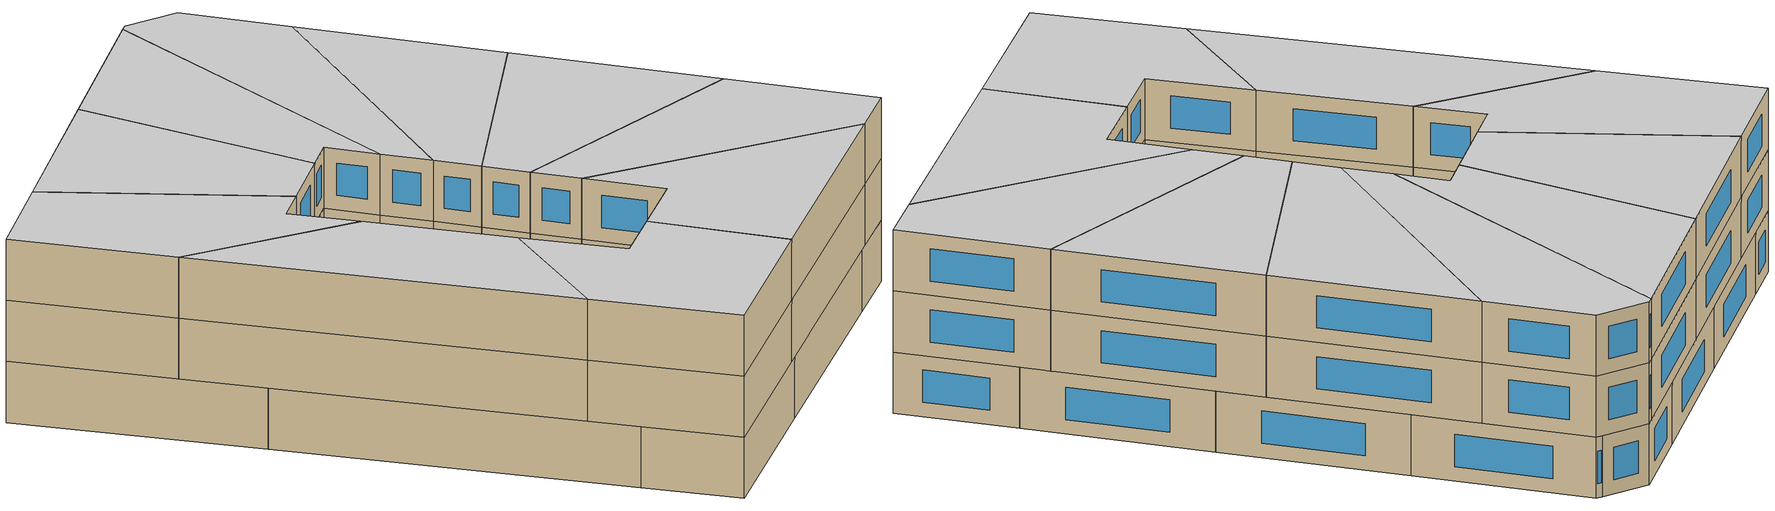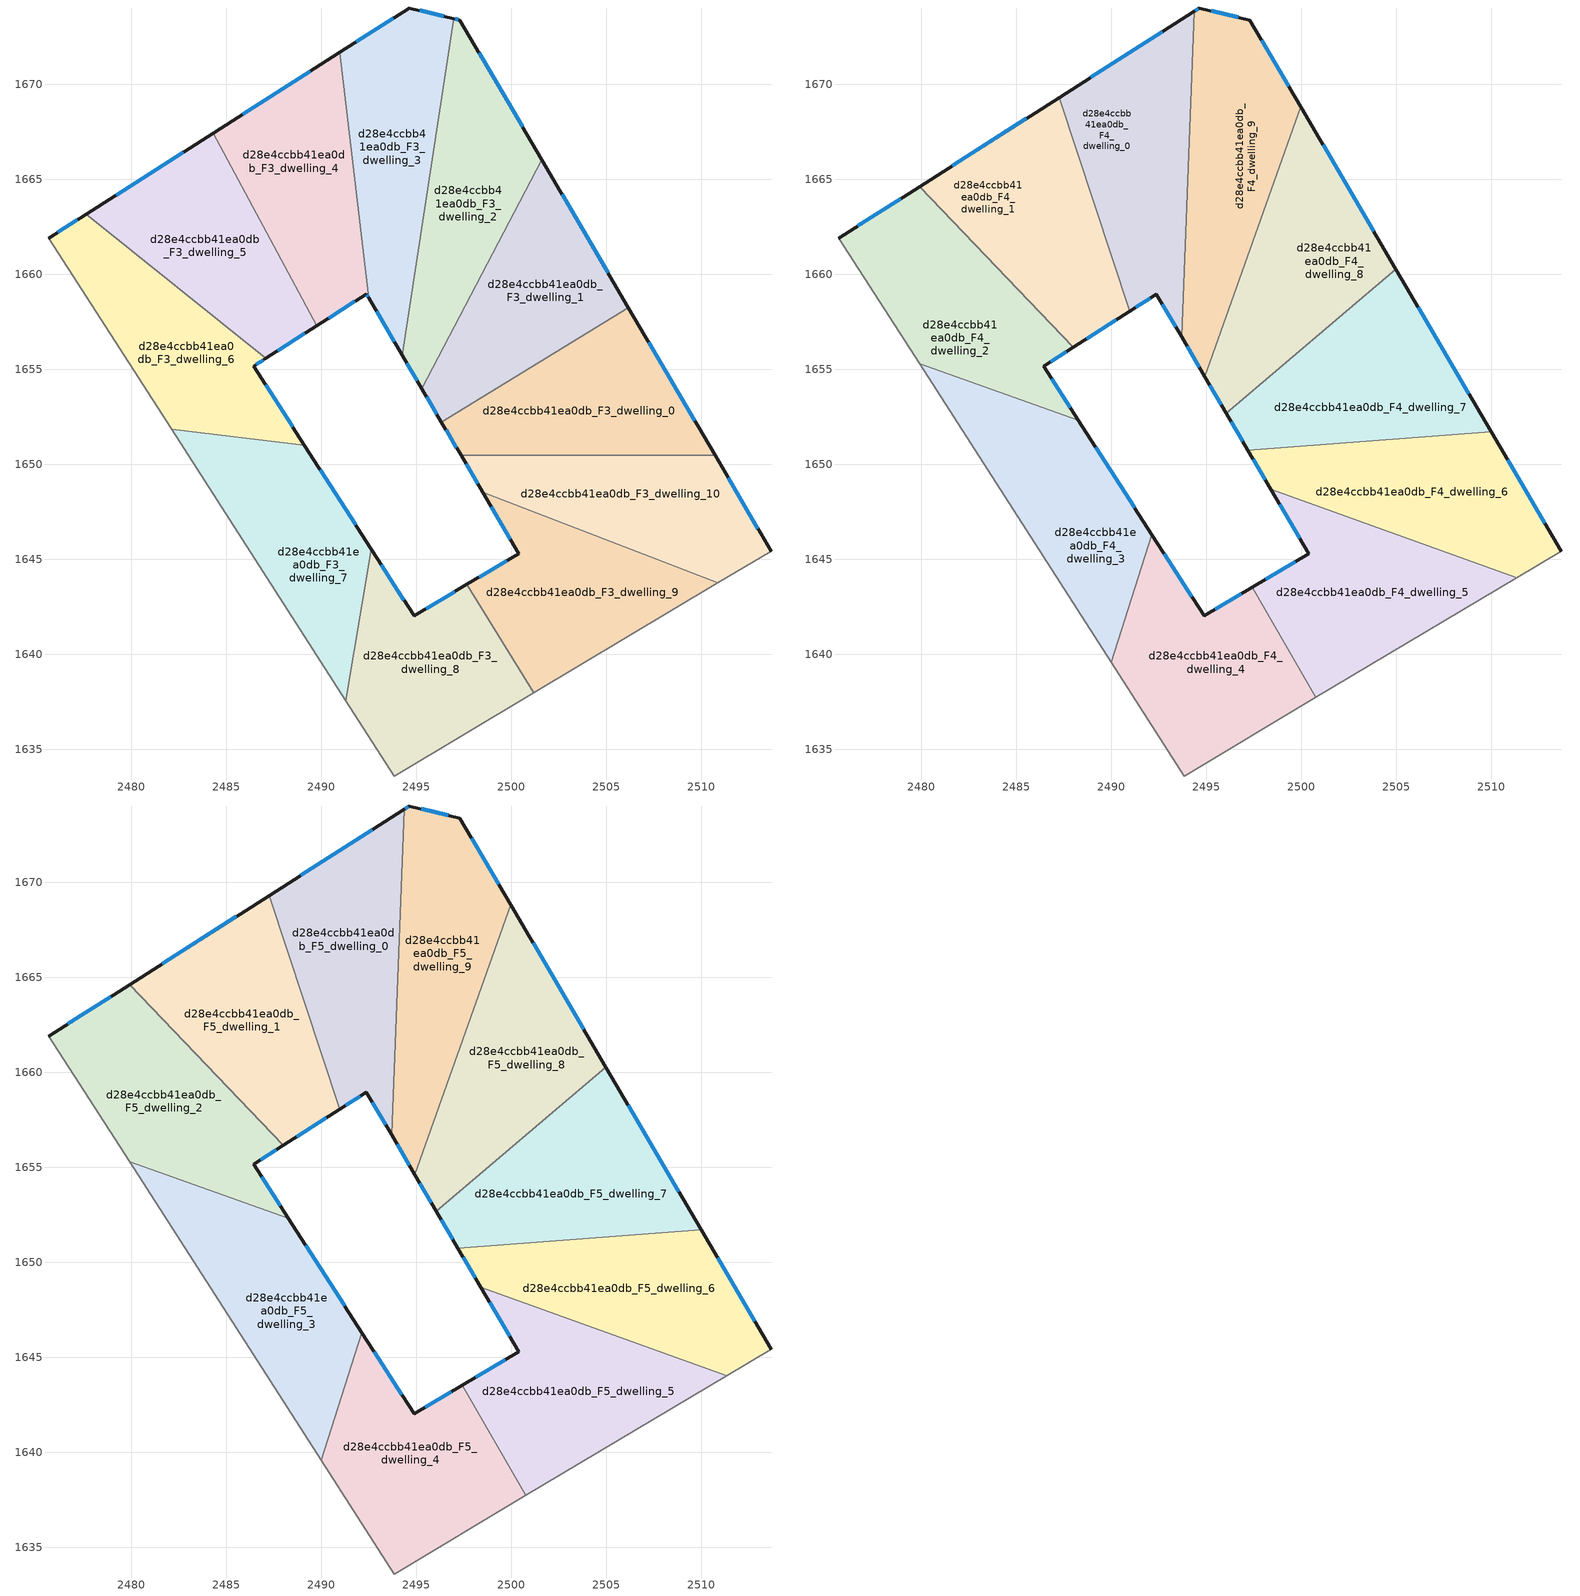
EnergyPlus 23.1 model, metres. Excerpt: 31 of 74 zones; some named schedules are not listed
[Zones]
d28e4ccbb41ea0db_F3_dwelling_0
 floor to d28e4ccbb41ea0db_F2_dwelling_0 (EU_floor_Construction): 2506.17,1658.26 2510.74,1650.48 2497.36,1650.48 2496.34,1652.23 z9
 wall outside (EU_wall_Construction): 2496.34,1652.23 2497.36,1650.48 / 2510.74,1650.48 2506.17,1658.26 z9:12
 wall to d28e4ccbb41ea0db_F3_dwelling_1 (EU_wall_Construction): 2506.17,1658.26 2496.34,1652.23 z9:12
 wall to d28e4ccbb41ea0db_F3_dwelling_10 (EU_wall_Construction): 2497.36,1650.48 2510.74,1650.48 z9:12
 window (EU_Window_Construction): 2496.58,1651.82 2497.12,1650.89 / 2509.66,1652.3 2507.25,1656.43 z9.7:11.3
d28e4ccbb41ea0db_F3_dwelling_1
 floor to d28e4ccbb41ea0db_F2_dwelling_1 (EU_floor_Construction): 2501.61,1666.04 2506.17,1658.26 2496.34,1652.23 2495.31,1653.98 z9
 wall outside (EU_wall_Construction): 2495.31,1653.98 2496.34,1652.23 / 2506.17,1658.26 2501.61,1666.04 z9:12
 wall to d28e4ccbb41ea0db_F3_dwelling_2 (EU_wall_Construction): 2501.61,1666.04 2495.31,1653.98 z9:12
 window (EU_Window_Construction): 2495.55,1653.57 2496.1,1652.64 / 2505.1,1660.08 2502.69,1664.21 z9.7:11.3
d28e4ccbb41ea0db_F3_dwelling_10
 floor to d28e4ccbb41ea0db_F2_dwelling_10 (EU_floor_Construction): 2510.74,1650.48 2513.69,1645.44 2510.88,1643.76 2498.5,1648.54 2497.36,1650.48 z9
 wall outside (EU_wall_Construction): 2497.36,1650.48 2498.5,1648.54 / 2513.69,1645.44 2510.74,1650.48 z9:12
 wall to d28e4ccbb41ea0db_F3_dwelling_9 (EU_wall_Construction): 2498.5,1648.54 2510.88,1643.76 z9:12
 wall adiabatic (EU_wall_Construction): 2510.88,1643.76 2513.69,1645.44 z9:12
 window (EU_Window_Construction): 2497.63,1650.02 2498.24,1648.99 / 2512.99,1646.62 2511.43,1649.29 z9.7:11.3
d28e4ccbb41ea0db_F3_dwelling_2
 floor to d28e4ccbb41ea0db_F2_dwelling_2 (EU_floor_Construction): 2497.3,1673.39 2501.61,1666.04 2495.31,1653.98 2494.28,1655.74 2496.99,1673.46 z9
 wall outside (EU_wall_Construction): 2494.28,1655.74 2495.31,1653.98 / 2501.61,1666.04 2497.3,1673.39 2496.99,1673.46 z9:12
 wall to d28e4ccbb41ea0db_F3_dwelling_3 (EU_wall_Construction): 2496.99,1673.46 2494.28,1655.74 z9:12
 window (EU_Window_Construction): 2494.52,1655.33 2495.07,1654.4 / 2497.23,1673.41 2497.07,1673.45 / 2500.6,1667.76 2498.32,1671.66 z9.7:11.3
d28e4ccbb41ea0db_F3_dwelling_3
 floor to d28e4ccbb41ea0db_F2_dwelling_3 (EU_floor_Construction): 2496.99,1673.46 2494.28,1655.74 2492.5,1658.77 2490.99,1671.69 2494.65,1674.02 z9
 wall outside (EU_wall_Construction): 2492.5,1658.77 2494.28,1655.74 / 2496.99,1673.46 2494.65,1674.02 2490.99,1671.69 z9:12
 wall to d28e4ccbb41ea0db_F3_dwelling_4 (EU_wall_Construction): 2490.99,1671.69 2492.5,1658.77 z9:12
 window (EU_Window_Construction): 2492.92,1658.06 2493.86,1656.45 / 2493.79,1673.47 2491.85,1672.23 / 2496.44,1673.59 2495.2,1673.89 z9.7:11.3
d28e4ccbb41ea0db_F3_dwelling_4
 floor to d28e4ccbb41ea0db_F2_dwelling_4 (EU_floor_Construction): 2490.99,1671.69 2492.5,1658.77 2492.39,1658.96 2489.78,1657.3 2484.32,1667.43 z9
 wall outside (EU_wall_Construction): 2489.78,1657.3 2492.39,1658.96 2492.5,1658.77 / 2490.99,1671.69 2484.32,1667.43 z9:12
 wall to d28e4ccbb41ea0db_F3_dwelling_5 (EU_wall_Construction): 2484.32,1667.43 2489.78,1657.3 z9:12
 window (EU_Window_Construction): 2492.41,1658.92 2492.48,1658.82 / 2490.4,1657.69 2491.78,1658.58 / 2489.42,1670.69 2485.88,1668.43 z9.7:11.3
d28e4ccbb41ea0db_F3_dwelling_5
 floor to d28e4ccbb41ea0db_F2_dwelling_5 (EU_floor_Construction): 2484.32,1667.43 2489.78,1657.3 2487.09,1655.59 2477.64,1663.17 z9
 wall outside (EU_wall_Construction): 2487.09,1655.59 2489.78,1657.3 / 2484.32,1667.43 2477.64,1663.17 z9:12
 wall to d28e4ccbb41ea0db_F3_dwelling_6 (EU_wall_Construction): 2477.64,1663.17 2487.09,1655.59 z9:12
 window (EU_Window_Construction): 2487.73,1655.99 2489.15,1656.9 / 2482.75,1666.43 2479.21,1664.17 z9.7:11.3
 ceiling adiabatic (EU_roof_Construction): 2489.78,1657.3 2484.32,1667.43 2477.64,1663.17 2479.92,1664.62 2488.01,1656.17 2487.09,1655.59 z12
d28e4ccbb41ea0db_F3_dwelling_6
 floor to d28e4ccbb41ea0db_F2_dwelling_6 (EU_floor_Construction): 2487.09,1655.59 2486.45,1655.18 2489.13,1651 2482.13,1651.85 2475.67,1661.91 2477.64,1663.17 z9
 wall outside (EU_wall_Construction): 2489.13,1651 2486.45,1655.18 2487.09,1655.59 / 2477.64,1663.17 2475.67,1661.91 z9:12
 wall to d28e4ccbb41ea0db_F3_dwelling_7 (EU_wall_Construction): 2482.13,1651.85 2489.13,1651 z9:12
 wall adiabatic (EU_wall_Construction): 2475.67,1661.91 2482.13,1651.85 z9:12
 window (EU_Window_Construction): 2486.6,1655.27 2486.94,1655.49 / 2488.5,1651.98 2487.08,1654.2 / 2477.18,1662.87 2476.13,1662.21 z9.7:11.3
d28e4ccbb41ea0db_F3_dwelling_7
 floor to d28e4ccbb41ea0db_F2_dwelling_7 (EU_floor_Construction): 2489.13,1651 2492.64,1645.53 2491.29,1637.57 2482.13,1651.85 z9
 wall outside (EU_wall_Construction): 2492.64,1645.53 2489.13,1651 z9:12
 wall to d28e4ccbb41ea0db_F3_dwelling_8 (EU_wall_Construction): 2491.29,1637.57 2492.64,1645.53 z9:12
 wall adiabatic (EU_wall_Construction): 2482.13,1651.85 2491.29,1637.57 z9:12
 window (EU_Window_Construction): 2491.81,1646.82 2489.95,1649.72 z9.7:11.3
d28e4ccbb41ea0db_F3_dwelling_8
 floor to d28e4ccbb41ea0db_F2_dwelling_8 (EU_floor_Construction): 2497.68,1643.68 2501.21,1637.99 2493.84,1633.6 2491.29,1637.57 2492.64,1645.53 2494.89,1642.02 z9
 wall outside (EU_wall_Construction): 2497.68,1643.68 2494.89,1642.02 2492.64,1645.53 z9:12
 wall to d28e4ccbb41ea0db_F3_dwelling_9 (EU_wall_Construction): 2501.21,1637.99 2497.68,1643.68 z9:12
 wall adiabatic (EU_wall_Construction): 2491.29,1637.57 2493.84,1633.6 2501.21,1637.99 z9:12
 window (EU_Window_Construction): 2494.36,1642.85 2493.17,1644.71 / 2497.03,1643.29 2495.55,1642.41 z9.7:11.3
d28e4ccbb41ea0db_F3_dwelling_9
 floor to d28e4ccbb41ea0db_F2_dwelling_9 (EU_floor_Construction): 2510.88,1643.76 2501.21,1637.99 2497.68,1643.68 2500.4,1645.3 2498.5,1648.54 z9
 wall outside (EU_wall_Construction): 2498.5,1648.54 2500.4,1645.3 2497.68,1643.68 z9:12
 wall adiabatic (EU_wall_Construction): 2501.21,1637.99 2510.88,1643.76 z9:12
 window (EU_Window_Construction): 2499.76,1644.92 2498.32,1644.06 / 2498.95,1647.78 2499.95,1646.06 z9.7:11.3
d28e4ccbb41ea0db_F4_dwelling_0
 floor to d28e4ccbb41ea0db_F3_dwelling_4 (EU_floor_Construction): 2490.99,1671.68 2492.5,1658.77 2492.39,1658.96 2490.97,1658.06 2487.26,1669.31 z12
 floor to d28e4ccbb41ea0db_F3_dwelling_3 (EU_floor_Construction): 2494.37,1673.84 2493.71,1656.71 2492.5,1658.77 2490.99,1671.68 z12
 wall outside (EU_wall_Construction): 2490.97,1658.06 2492.39,1658.96 2493.71,1656.71 / 2494.37,1673.84 2487.26,1669.31 z12:15
 wall to d28e4ccbb41ea0db_F4_dwelling_1 (EU_wall_Construction): 2487.26,1669.31 2490.97,1658.06 z12:15
 wall to d28e4ccbb41ea0db_F4_dwelling_9 (EU_wall_Construction): 2493.71,1656.71 2494.37,1673.84 z12:15
 window (EU_Window_Construction): 2492.7,1658.43 2493.4,1657.24 / 2491.3,1658.27 2492.06,1658.75 / 2492.7,1672.78 2488.93,1670.37 z12.7:14.3
d28e4ccbb41ea0db_F4_dwelling_1
 floor adiabatic (EU_floor_Construction): 2484.32,1667.43 2489.78,1657.3 2488.01,1656.17 2479.92,1664.62 z12
 floor to d28e4ccbb41ea0db_F3_dwelling_4 (EU_floor_Construction): 2487.26,1669.31 2490.97,1658.06 2489.78,1657.3 2484.32,1667.43 z12
 wall outside (EU_wall_Construction): 2488.01,1656.17 2490.97,1658.06 / 2487.26,1669.31 2479.92,1664.62 z12:15
 wall to d28e4ccbb41ea0db_F4_dwelling_2 (EU_wall_Construction): 2479.92,1664.62 2488.01,1656.17 z12:15
 window (EU_Window_Construction): 2488.71,1656.62 2490.28,1657.62 / 2485.54,1668.21 2481.64,1665.72 z12.7:14.3
d28e4ccbb41ea0db_F4_dwelling_2
 floor to d28e4ccbb41ea0db_F3_dwelling_6 (EU_floor_Construction): 2487.09,1655.59 2486.45,1655.18 2488.28,1652.32 2479.92,1655.3 2475.67,1661.91 2477.64,1663.17 z12
 floor to d28e4ccbb41ea0db_F3_dwelling_5 (EU_floor_Construction): 2479.92,1664.62 2488.01,1656.17 2487.09,1655.59 2477.64,1663.17 z12
 wall outside (EU_wall_Construction): 2488.28,1652.32 2486.45,1655.18 2488.01,1656.17 / 2479.92,1664.62 2475.67,1661.91 z12:15
 wall to d28e4ccbb41ea0db_F4_dwelling_3 (EU_wall_Construction): 2479.92,1655.3 2488.28,1652.32 z12:15
 wall adiabatic (EU_wall_Construction): 2475.67,1661.91 2479.92,1655.3 z12:15
 window (EU_Window_Construction): 2486.81,1655.41 2487.65,1655.94 / 2487.85,1652.99 2486.88,1654.51 / 2478.92,1663.99 2476.67,1662.55 z12.7:14.3
d28e4ccbb41ea0db_F4_dwelling_3
 floor to d28e4ccbb41ea0db_F3_dwelling_7 (EU_floor_Construction): 2489.13,1651 2492.14,1646.31 2490,1639.59 2482.13,1651.85 z12
 floor to d28e4ccbb41ea0db_F3_dwelling_6 (EU_floor_Construction): 2488.28,1652.32 2489.13,1651 2482.13,1651.85 2479.92,1655.3 z12
 wall outside (EU_wall_Construction): 2492.14,1646.31 2488.28,1652.32 z12:15
 wall to d28e4ccbb41ea0db_F4_dwelling_4 (EU_wall_Construction): 2490,1639.59 2492.14,1646.31 z12:15
 wall adiabatic (EU_wall_Construction): 2479.92,1655.3 2490,1639.59 z12:15
 window (EU_Window_Construction): 2491.23,1647.72 2489.19,1650.91 z12.7:14.3
d28e4ccbb41ea0db_F4_dwelling_4
 floor to d28e4ccbb41ea0db_F3_dwelling_8 (EU_floor_Construction): 2497.44,1643.54 2500.77,1637.73 2493.84,1633.6 2491.29,1637.57 2492.64,1645.53 2494.89,1642.02 z12
 floor to d28e4ccbb41ea0db_F3_dwelling_7 (EU_floor_Construction): 2492.14,1646.31 2492.64,1645.53 2491.29,1637.57 2490,1639.59 z12
 wall outside (EU_wall_Construction): 2497.44,1643.54 2494.89,1642.02 2492.14,1646.31 z12:15
 wall to d28e4ccbb41ea0db_F4_dwelling_5 (EU_wall_Construction): 2500.77,1637.73 2497.44,1643.54 z12:15
 wall adiabatic (EU_wall_Construction): 2490,1639.59 2493.84,1633.6 2500.77,1637.73 z12:15
 window (EU_Window_Construction): 2494.25,1643.03 2492.79,1645.3 / 2496.84,1643.18 2495.49,1642.38 z12.7:14.3
d28e4ccbb41ea0db_F4_dwelling_5
 floor to d28e4ccbb41ea0db_F3_dwelling_9 (EU_floor_Construction): 2510.87,1643.76 2501.21,1637.99 2497.68,1643.68 2500.4,1645.3 2498.5,1648.54 z12
 floor to d28e4ccbb41ea0db_F3_dwelling_10 (EU_floor_Construction): 2511.35,1644.04 2510.87,1643.76 2498.5,1648.54 2498.41,1648.7 z12
 floor to d28e4ccbb41ea0db_F3_dwelling_8 (EU_floor_Construction): 2497.68,1643.68 2501.21,1637.99 2500.77,1637.73 2497.44,1643.54 z12
 wall outside (EU_wall_Construction): 2498.41,1648.7 2500.4,1645.3 2497.44,1643.54 z12:15
 wall to d28e4ccbb41ea0db_F4_dwelling_6 (EU_wall_Construction): 2511.35,1644.04 2498.41,1648.7 z12:15
 wall adiabatic (EU_wall_Construction): 2500.77,1637.73 2511.35,1644.04 z12:15
 window (EU_Window_Construction): 2499.7,1644.89 2498.14,1643.95 / 2498.87,1647.9 2499.93,1646.1 z12.7:14.3
d28e4ccbb41ea0db_F4_dwelling_6
 floor to d28e4ccbb41ea0db_F3_dwelling_10 (EU_floor_Construction): 2510.74,1650.48 2513.69,1645.44 2511.35,1644.04 2498.41,1648.7 2497.36,1650.48 z12
 floor to d28e4ccbb41ea0db_F3_dwelling_0 (EU_floor_Construction): 2510.01,1651.71 2510.74,1650.48 2497.37,1650.48 2497.2,1650.75 z12
 wall outside (EU_wall_Construction): 2497.2,1650.75 2498.41,1648.7 / 2513.69,1645.44 2510.01,1651.71 z12:15
 wall to d28e4ccbb41ea0db_F4_dwelling_7 (EU_wall_Construction): 2510.01,1651.71 2497.2,1650.75 z12:15
 wall adiabatic (EU_wall_Construction): 2511.35,1644.04 2513.69,1645.44 z12:15
 window (EU_Window_Construction): 2497.48,1650.27 2498.12,1649.18 / 2512.82,1646.91 2510.88,1650.24 z12.7:14.3
d28e4ccbb41ea0db_F4_dwelling_7
 floor to d28e4ccbb41ea0db_F3_dwelling_0 (EU_floor_Construction): 2506.17,1658.26 2510.01,1651.71 2497.2,1650.75 2496.34,1652.23 z12
 floor to d28e4ccbb41ea0db_F3_dwelling_1 (EU_floor_Construction): 2504.99,1660.27 2506.17,1658.26 2496.34,1652.23 2496.07,1652.68 z12
 wall outside (EU_wall_Construction): 2496.07,1652.68 2497.2,1650.75 / 2510.01,1651.71 2504.99,1660.27 z12:15
 wall to d28e4ccbb41ea0db_F4_dwelling_8 (EU_wall_Construction): 2504.99,1660.27 2496.07,1652.68 z12:15
 window (EU_Window_Construction): 2496.34,1652.23 2496.94,1651.21 / 2508.83,1653.72 2506.17,1658.26 z12.7:14.3
d28e4ccbb41ea0db_F4_dwelling_8
 floor to d28e4ccbb41ea0db_F3_dwelling_1 (EU_floor_Construction): 2501.61,1666.03 2504.99,1660.27 2496.07,1652.68 2495.31,1653.98 z12
 floor to d28e4ccbb41ea0db_F3_dwelling_2 (EU_floor_Construction): 2499.98,1668.83 2501.61,1666.03 2495.31,1653.98 2494.94,1654.61 z12
 wall outside (EU_wall_Construction): 2494.94,1654.61 2496.07,1652.68 / 2504.99,1660.27 2499.98,1668.83 z12:15
 wall to d28e4ccbb41ea0db_F4_dwelling_9 (EU_wall_Construction): 2499.98,1668.83 2494.94,1654.61 z12:15
 window (EU_Window_Construction): 2495.21,1654.16 2495.81,1653.14 / 2503.82,1662.28 2501.16,1666.82 z12.7:14.3
d28e4ccbb41ea0db_F4_dwelling_9
 floor to d28e4ccbb41ea0db_F3_dwelling_2 (EU_floor_Construction): 2497.3,1673.39 2499.98,1668.83 2494.94,1654.61 2494.28,1655.74 2496.99,1673.46 z12
 floor to d28e4ccbb41ea0db_F3_dwelling_3 (EU_floor_Construction): 2496.99,1673.46 2494.28,1655.74 2493.71,1656.71 2494.37,1673.84 2494.65,1674.02 z12
 wall outside (EU_wall_Construction): 2493.71,1656.71 2494.94,1654.61 / 2499.98,1668.83 2497.3,1673.39 2494.65,1674.02 2494.37,1673.84 z12:15
 window (EU_Window_Construction): 2494,1656.21 2494.65,1655.1 / 2494.59,1673.98 2494.44,1673.88 / 2496.68,1673.54 2495.27,1673.87 / 2499.35,1669.9 2497.93,1672.32 z12.7:14.3
d28e4ccbb41ea0db_F5_dwelling_0
 floor to d28e4ccbb41ea0db_F4_dwelling_0 (EU_floor_Construction): 2494.37,1673.84 2493.71,1656.71 2492.39,1658.96 2490.97,1658.06 2487.26,1669.31 z15
 wall outside (EU_wall_Construction): 2490.97,1658.06 2492.39,1658.96 2493.71,1656.71 / 2494.37,1673.84 2487.26,1669.31 z15:18
 wall to d28e4ccbb41ea0db_F5_dwelling_1 (EU_wall_Construction): 2487.26,1669.31 2490.97,1658.06 z15:18
 wall to d28e4ccbb41ea0db_F5_dwelling_9 (EU_wall_Construction): 2493.71,1656.71 2494.37,1673.84 z15:18
 window (EU_Window_Construction): 2492.7,1658.43 2493.4,1657.24 / 2491.3,1658.27 2492.06,1658.75 / 2492.7,1672.78 2488.93,1670.37 z15.7:17.3
 ceiling to d28e4ccbb41ea0db_F6_dwelling_0 (EU_floor_Construction): 2493.71,1656.71 2494.37,1673.84 2487.26,1669.31 2490.97,1658.06 2492.39,1658.96 z18
d28e4ccbb41ea0db_F5_dwelling_1
 floor to d28e4ccbb41ea0db_F4_dwelling_1 (EU_floor_Construction): 2487.26,1669.31 2490.97,1658.06 2488.01,1656.17 2479.92,1664.62 z15
 wall outside (EU_wall_Construction): 2488.01,1656.17 2490.97,1658.06 / 2487.26,1669.31 2479.92,1664.62 z15:18
 wall to d28e4ccbb41ea0db_F5_dwelling_2 (EU_wall_Construction): 2479.92,1664.62 2488.01,1656.17 z15:18
 window (EU_Window_Construction): 2488.71,1656.62 2490.28,1657.62 / 2485.54,1668.21 2481.64,1665.72 z15.7:17.3
 ceiling to d28e4ccbb41ea0db_F6_dwelling_1 (EU_floor_Construction): 2490.97,1658.06 2487.26,1669.31 2479.92,1664.62 2488.01,1656.17 z18
d28e4ccbb41ea0db_F5_dwelling_2
 floor to d28e4ccbb41ea0db_F4_dwelling_2 (EU_floor_Construction): 2479.92,1664.62 2488.01,1656.17 2486.45,1655.18 2488.28,1652.32 2479.92,1655.3 2475.67,1661.91 z15
 wall outside (EU_wall_Construction): 2488.28,1652.32 2486.45,1655.18 2488.01,1656.17 / 2479.92,1664.62 2475.67,1661.91 z15:18
 wall to d28e4ccbb41ea0db_F5_dwelling_3 (EU_wall_Construction): 2479.92,1655.3 2488.28,1652.32 z15:18
 wall adiabatic (EU_wall_Construction): 2475.67,1661.91 2479.92,1655.3 z15:18
 window (EU_Window_Construction): 2486.81,1655.41 2487.65,1655.94 / 2487.85,1652.99 2486.88,1654.51 / 2478.92,1663.99 2476.67,1662.55 z15.7:17.3
 ceiling to d28e4ccbb41ea0db_F6_dwelling_2 (EU_floor_Construction): 2488.28,1652.32 2486.45,1655.18 2488.01,1656.17 2479.92,1664.62 2475.67,1661.91 2479.92,1655.3 z18
d28e4ccbb41ea0db_F5_dwelling_3
 floor to d28e4ccbb41ea0db_F4_dwelling_3 (EU_floor_Construction): 2488.28,1652.32 2492.14,1646.31 2490,1639.59 2479.92,1655.3 z15
 wall outside (EU_wall_Construction): 2492.14,1646.31 2488.28,1652.32 z15:18
 wall to d28e4ccbb41ea0db_F5_dwelling_4 (EU_wall_Construction): 2490,1639.59 2492.14,1646.31 z15:18
 wall adiabatic (EU_wall_Construction): 2479.92,1655.3 2490,1639.59 z15:18
 window (EU_Window_Construction): 2491.23,1647.72 2489.19,1650.91 z15.7:17.3
 ceiling to d28e4ccbb41ea0db_F6_dwelling_3 (EU_floor_Construction): 2490,1639.59 2492.14,1646.31 2488.28,1652.32 2479.92,1655.3 z18
d28e4ccbb41ea0db_F5_dwelling_4
 floor to d28e4ccbb41ea0db_F4_dwelling_4 (EU_floor_Construction): 2497.44,1643.54 2500.77,1637.73 2493.84,1633.6 2490,1639.59 2492.14,1646.31 2494.89,1642.02 z15
 wall outside (EU_wall_Construction): 2497.44,1643.54 2494.89,1642.02 2492.14,1646.31 z15:18
 wall to d28e4ccbb41ea0db_F5_dwelling_5 (EU_wall_Construction): 2500.77,1637.73 2497.44,1643.54 z15:18
 wall adiabatic (EU_wall_Construction): 2490,1639.59 2493.84,1633.6 2500.77,1637.73 z15:18
 window (EU_Window_Construction): 2494.25,1643.03 2492.79,1645.3 / 2496.84,1643.18 2495.49,1642.38 z15.7:17.3
 ceiling to d28e4ccbb41ea0db_F6_dwelling_4 (EU_floor_Construction): 2500.77,1637.73 2497.44,1643.54 2494.89,1642.02 2492.14,1646.31 2490,1639.59 2493.84,1633.6 z18
d28e4ccbb41ea0db_F5_dwelling_5
 floor to d28e4ccbb41ea0db_F4_dwelling_5 (EU_floor_Construction): 2511.35,1644.04 2500.77,1637.73 2497.44,1643.54 2500.4,1645.3 2498.41,1648.7 z15
 wall outside (EU_wall_Construction): 2498.41,1648.7 2500.4,1645.3 2497.44,1643.54 z15:18
 wall to d28e4ccbb41ea0db_F5_dwelling_6 (EU_wall_Construction): 2511.35,1644.04 2498.41,1648.7 z15:18
 wall adiabatic (EU_wall_Construction): 2500.77,1637.73 2511.35,1644.04 z15:18
 window (EU_Window_Construction): 2499.7,1644.89 2498.14,1643.95 / 2498.87,1647.9 2499.93,1646.1 z15.7:17.3
 ceiling to d28e4ccbb41ea0db_F6_dwelling_5 (EU_floor_Construction): 2511.35,1644.04 2498.41,1648.7 2500.4,1645.3 2497.44,1643.54 2500.77,1637.73 z18
d28e4ccbb41ea0db_F5_dwelling_6
 floor to d28e4ccbb41ea0db_F4_dwelling_6 (EU_floor_Construction): 2510.01,1651.71 2513.69,1645.44 2511.35,1644.04 2498.41,1648.7 2497.2,1650.75 z15
 wall outside (EU_wall_Construction): 2497.2,1650.75 2498.41,1648.7 / 2513.69,1645.44 2510.01,1651.71 z15:18
 wall to d28e4ccbb41ea0db_F5_dwelling_7 (EU_wall_Construction): 2510.01,1651.71 2497.2,1650.75 z15:18
 wall adiabatic (EU_wall_Construction): 2511.35,1644.04 2513.69,1645.44 z15:18
 window (EU_Window_Construction): 2497.48,1650.27 2498.12,1649.18 / 2512.82,1646.91 2510.88,1650.24 z15.7:17.3
 ceiling to d28e4ccbb41ea0db_F6_dwelling_6 (EU_floor_Construction): 2513.69,1645.44 2510.01,1651.71 2497.2,1650.75 2498.41,1648.7 2511.35,1644.04 z18
d28e4ccbb41ea0db_F5_dwelling_7
 floor to d28e4ccbb41ea0db_F4_dwelling_7 (EU_floor_Construction): 2504.99,1660.27 2510.01,1651.71 2497.2,1650.75 2496.07,1652.68 z15
 wall outside (EU_wall_Construction): 2496.07,1652.68 2497.2,1650.75 / 2510.01,1651.71 2504.99,1660.27 z15:18
 wall to d28e4ccbb41ea0db_F5_dwelling_8 (EU_wall_Construction): 2504.99,1660.27 2496.07,1652.68 z15:18
 window (EU_Window_Construction): 2496.34,1652.23 2496.94,1651.21 / 2508.83,1653.72 2506.17,1658.26 z15.7:17.3
 ceiling to d28e4ccbb41ea0db_F6_dwelling_7 (EU_floor_Construction): 2510.01,1651.71 2504.99,1660.27 2496.07,1652.68 2497.2,1650.75 z18
d28e4ccbb41ea0db_F5_dwelling_8
 floor to d28e4ccbb41ea0db_F4_dwelling_8 (EU_floor_Construction): 2499.98,1668.83 2504.99,1660.27 2496.07,1652.68 2494.94,1654.61 z15
 wall outside (EU_wall_Construction): 2494.94,1654.61 2496.07,1652.68 / 2504.99,1660.27 2499.98,1668.83 z15:18
 wall to d28e4ccbb41ea0db_F5_dwelling_9 (EU_wall_Construction): 2499.98,1668.83 2494.94,1654.61 z15:18
 window (EU_Window_Construction): 2495.21,1654.16 2495.81,1653.14 / 2503.82,1662.28 2501.16,1666.82 z15.7:17.3
 ceiling to d28e4ccbb41ea0db_F6_dwelling_8 (EU_floor_Construction): 2504.99,1660.27 2499.98,1668.83 2494.94,1654.61 2496.07,1652.68 z18
d28e4ccbb41ea0db_F5_dwelling_9
 floor to d28e4ccbb41ea0db_F4_dwelling_9 (EU_floor_Construction): 2497.3,1673.39 2499.98,1668.83 2494.94,1654.61 2493.71,1656.71 2494.37,1673.84 2494.65,1674.02 z15
 wall outside (EU_wall_Construction): 2493.71,1656.71 2494.94,1654.61 / 2499.98,1668.83 2497.3,1673.39 2494.65,1674.02 2494.37,1673.84 z15:18
 window (EU_Window_Construction): 2494,1656.21 2494.65,1655.1 / 2494.59,1673.98 2494.44,1673.88 / 2496.68,1673.54 2495.27,1673.87 / 2499.35,1669.9 2497.93,1672.32 z15.7:17.3
 ceiling to d28e4ccbb41ea0db_F6_dwelling_9 (EU_floor_Construction): 2494.94,1654.61 2499.98,1668.83 2497.3,1673.39 2494.65,1674.02 2494.37,1673.84 2493.71,1656.71 z18
[Building]
EU S2 Campaign: North Axis=0; Terrain=City; Solar Distribution=FullExterior
[Site:Location]
Budapest.Ferenc.Liszt.Intl.AP: Latitude=47.437; Longitude=19.256; Time Zone=1; Elevation=185
[SizingPeriod:WeatherFileDays]
AnnualSizingPeriod: Begin Month=1; Begin Day of Month=1; End Month=12; End Day of Month=31; Day of Week for Start Day=Monday; Use Weather File Daylight Saving Period=No; Use Weather File Rain and Snow Indicators=No
[MATERIAL]
EU_InternalMass_Material: Roughness=MediumRough; Thickness=0.1; Conductivity=1; Density=1800; Specific Heat=900; Thermal Absorptance=0.9; Solar Absorptance=0.7; Visible Absorptance=0.7
[MATERIAL:NOMASS] Roughness=MediumRough; Thermal Absorptance=0.9; Solar Absorptance=0.7; Visible Absorptance=0.7
Name | Thermal Resistance
EU_wall_NoMass | 0.832559
EU_roof_NoMass | 1.39638
EU_floor_NoMass | 0.872794
[WINDOWMATERIAL:SIMPLEGLAZINGSYSTEM]
EU_Window_SimpleGlazing: UFactor=2.79869; Solar Heat Gain Coefficient=0.75; Visible Transmittance=0.75
[CONSTRUCTION]
EU_wall_Construction: EU_wall_NoMass
EU_roof_Construction: EU_roof_NoMass
EU_floor_Construction: EU_floor_NoMass
EU_Window_Construction: EU_Window_SimpleGlazing
EU_InternalMass_Construction: EU_InternalMass_Material
[ZONE] Type=1; Multiplier=1; Ceiling Height=autocalculate; Floor Area=autocalculate; Part of Total Floor Area=Yes
Name | Volume
d28e4ccbb41ea0db_F3_dwelling_0 | 191.215
d28e4ccbb41ea0db_F4_dwelling_0; d28e4ccbb41ea0db_F5_dwelling_0 | 210.326
d28e4ccbb41ea0db_F3_dwelling_1 | 191.207
d28e4ccbb41ea0db_F4_dwelling_1; d28e4ccbb41ea0db_F5_dwelling_1 | 210.3
d28e4ccbb41ea0db_F3_dwelling_10 | 191.193
d28e4ccbb41ea0db_F3_dwelling_2 | 191.238
d28e4ccbb41ea0db_F4_dwelling_2; d28e4ccbb41ea0db_F5_dwelling_2 | 210.35
d28e4ccbb41ea0db_F3_dwelling_3 | 191.209
d28e4ccbb41ea0db_F4_dwelling_3; d28e4ccbb41ea0db_F5_dwelling_3 | 210.324
d28e4ccbb41ea0db_F3_dwelling_4 | 191.201
d28e4ccbb41ea0db_F4_dwelling_4; d28e4ccbb41ea0db_F5_dwelling_4 | 210.335
d28e4ccbb41ea0db_F3_dwelling_5 | 191.216
d28e4ccbb41ea0db_F4_dwelling_5; d28e4ccbb41ea0db_F5_dwelling_5 | 210.318
d28e4ccbb41ea0db_F3_dwelling_6 | 191.21
d28e4ccbb41ea0db_F4_dwelling_6; d28e4ccbb41ea0db_F5_dwelling_6 | 210.353
d28e4ccbb41ea0db_F3_dwelling_7 | 191.231
d28e4ccbb41ea0db_F4_dwelling_7; d28e4ccbb41ea0db_F5_dwelling_7 | 210.305
d28e4ccbb41ea0db_F3_dwelling_8 | 191.18
d28e4ccbb41ea0db_F4_dwelling_8; d28e4ccbb41ea0db_F5_dwelling_8 | 210.312
d28e4ccbb41ea0db_F3_dwelling_9 | 191.218
d28e4ccbb41ea0db_F4_dwelling_9; d28e4ccbb41ea0db_F5_dwelling_9 | 210.309
[INTERNALMASS] Construction=EU_InternalMass_Construction
Name | Zone or ZoneList | Surface Area
d28e4ccbb41ea0db_F3_dwelling_0_EU_InternalMass | d28e4ccbb41ea0db_F3_dwelling_0 | 63.7385
d28e4ccbb41ea0db_F3_dwelling_1_EU_InternalMass | d28e4ccbb41ea0db_F3_dwelling_1 | 63.7357
d28e4ccbb41ea0db_F3_dwelling_2_EU_InternalMass | d28e4ccbb41ea0db_F3_dwelling_2 | 63.7461
d28e4ccbb41ea0db_F3_dwelling_3_EU_InternalMass | d28e4ccbb41ea0db_F3_dwelling_3 | 63.7365
d28e4ccbb41ea0db_F3_dwelling_4_EU_InternalMass | d28e4ccbb41ea0db_F3_dwelling_4 | 63.7337
d28e4ccbb41ea0db_F3_dwelling_5_EU_InternalMass | d28e4ccbb41ea0db_F3_dwelling_5 | 63.7384
d28e4ccbb41ea0db_F3_dwelling_6_EU_InternalMass | d28e4ccbb41ea0db_F3_dwelling_6 | 63.7368
d28e4ccbb41ea0db_F3_dwelling_7_EU_InternalMass | d28e4ccbb41ea0db_F3_dwelling_7 | 63.7435
d28e4ccbb41ea0db_F3_dwelling_8_EU_InternalMass | d28e4ccbb41ea0db_F3_dwelling_8 | 63.7265
d28e4ccbb41ea0db_F3_dwelling_9_EU_InternalMass | d28e4ccbb41ea0db_F3_dwelling_9 | 63.7393
d28e4ccbb41ea0db_F3_dwelling_10_EU_InternalMass | d28e4ccbb41ea0db_F3_dwelling_10 | 63.7307
d28e4ccbb41ea0db_F4_dwelling_0_EU_InternalMass | d28e4ccbb41ea0db_F4_dwelling_0 | 70.1086
d28e4ccbb41ea0db_F4_dwelling_1_EU_InternalMass | d28e4ccbb41ea0db_F4_dwelling_1 | 70.1001
d28e4ccbb41ea0db_F4_dwelling_2_EU_InternalMass | d28e4ccbb41ea0db_F4_dwelling_2 | 70.1169
d28e4ccbb41ea0db_F4_dwelling_3_EU_InternalMass | d28e4ccbb41ea0db_F4_dwelling_3 | 70.1079
d28e4ccbb41ea0db_F4_dwelling_4_EU_InternalMass | d28e4ccbb41ea0db_F4_dwelling_4 | 70.1115
d28e4ccbb41ea0db_F4_dwelling_5_EU_InternalMass | d28e4ccbb41ea0db_F4_dwelling_5 | 70.1059
d28e4ccbb41ea0db_F4_dwelling_6_EU_InternalMass | d28e4ccbb41ea0db_F4_dwelling_6 | 70.1178
d28e4ccbb41ea0db_F4_dwelling_7_EU_InternalMass | d28e4ccbb41ea0db_F4_dwelling_7 | 70.1017
d28e4ccbb41ea0db_F4_dwelling_8_EU_InternalMass | d28e4ccbb41ea0db_F4_dwelling_8 | 70.1038
d28e4ccbb41ea0db_F4_dwelling_9_EU_InternalMass | d28e4ccbb41ea0db_F4_dwelling_9 | 70.1031
d28e4ccbb41ea0db_F5_dwelling_0_EU_InternalMass | d28e4ccbb41ea0db_F5_dwelling_0 | 70.1086
d28e4ccbb41ea0db_F5_dwelling_1_EU_InternalMass | d28e4ccbb41ea0db_F5_dwelling_1 | 70.1001
d28e4ccbb41ea0db_F5_dwelling_2_EU_InternalMass | d28e4ccbb41ea0db_F5_dwelling_2 | 70.1169
d28e4ccbb41ea0db_F5_dwelling_3_EU_InternalMass | d28e4ccbb41ea0db_F5_dwelling_3 | 70.1079
d28e4ccbb41ea0db_F5_dwelling_4_EU_InternalMass | d28e4ccbb41ea0db_F5_dwelling_4 | 70.1115
d28e4ccbb41ea0db_F5_dwelling_5_EU_InternalMass | d28e4ccbb41ea0db_F5_dwelling_5 | 70.1059
d28e4ccbb41ea0db_F5_dwelling_6_EU_InternalMass | d28e4ccbb41ea0db_F5_dwelling_6 | 70.1178
d28e4ccbb41ea0db_F5_dwelling_7_EU_InternalMass | d28e4ccbb41ea0db_F5_dwelling_7 | 70.1017
d28e4ccbb41ea0db_F5_dwelling_8_EU_InternalMass | d28e4ccbb41ea0db_F5_dwelling_8 | 70.1038
d28e4ccbb41ea0db_F5_dwelling_9_EU_InternalMass | d28e4ccbb41ea0db_F5_dwelling_9 | 70.1031
[OTHEREQUIPMENT] Fuel Type=Electricity; Design Level Calculation Method=Watts/Area; Power per Zone Floor Area=1; Fraction Latent=0; Fraction Radiant=0; Fraction Lost=0; Carbon Dioxide Generation Rate=0; EndUse Subcategory=EU_Step8_InternalGains
Name | Zone or ZoneList or Space or SpaceList | Schedule
EU_Step8_InternalGain_d28e4ccbb41ea0db_F3_dwelling_0_f000 | d28e4ccbb41ea0db_F3_dwelling_0 | EU_Step8_GainSchedule_d28e4ccbb41ea0db_F3_dwelling_0_f000
EU_Step8_InternalGain_d28e4ccbb41ea0db_F3_dwelling_1_f000 | d28e4ccbb41ea0db_F3_dwelling_1 | EU_Step8_GainSchedule_d28e4ccbb41ea0db_F3_dwelling_1_f000
EU_Step8_InternalGain_d28e4ccbb41ea0db_F3_dwelling_2_f000 | d28e4ccbb41ea0db_F3_dwelling_2 | EU_Step8_GainSchedule_d28e4ccbb41ea0db_F3_dwelling_2_f000
EU_Step8_InternalGain_d28e4ccbb41ea0db_F3_dwelling_3_f000 | d28e4ccbb41ea0db_F3_dwelling_3 | EU_Step8_GainSchedule_d28e4ccbb41ea0db_F3_dwelling_3_f000
EU_Step8_InternalGain_d28e4ccbb41ea0db_F3_dwelling_4_f000 | d28e4ccbb41ea0db_F3_dwelling_4 | EU_Step8_GainSchedule_d28e4ccbb41ea0db_F3_dwelling_4_f000
EU_Step8_InternalGain_d28e4ccbb41ea0db_F3_dwelling_5_f000 | d28e4ccbb41ea0db_F3_dwelling_5 | EU_Step8_GainSchedule_d28e4ccbb41ea0db_F3_dwelling_5_f000
EU_Step8_InternalGain_d28e4ccbb41ea0db_F3_dwelling_6_f000 | d28e4ccbb41ea0db_F3_dwelling_6 | EU_Step8_GainSchedule_d28e4ccbb41ea0db_F3_dwelling_6_f000
EU_Step8_InternalGain_d28e4ccbb41ea0db_F3_dwelling_7_f000 | d28e4ccbb41ea0db_F3_dwelling_7 | EU_Step8_GainSchedule_d28e4ccbb41ea0db_F3_dwelling_7_f000
EU_Step8_InternalGain_d28e4ccbb41ea0db_F3_dwelling_8_f000 | d28e4ccbb41ea0db_F3_dwelling_8 | EU_Step8_GainSchedule_d28e4ccbb41ea0db_F3_dwelling_8_f000
EU_Step8_InternalGain_d28e4ccbb41ea0db_F3_dwelling_9_f000 | d28e4ccbb41ea0db_F3_dwelling_9 | EU_Step8_GainSchedule_d28e4ccbb41ea0db_F3_dwelling_9_f000
EU_Step8_InternalGain_d28e4ccbb41ea0db_F3_dwelling_10_f000 | d28e4ccbb41ea0db_F3_dwelling_10 | EU_Step8_GainSchedule_d28e4ccbb41ea0db_F3_dwelling_10_f000
EU_Step8_InternalGain_d28e4ccbb41ea0db_F4_dwelling_0_f000 | d28e4ccbb41ea0db_F4_dwelling_0 | EU_Step8_GainSchedule_d28e4ccbb41ea0db_F4_dwelling_0_f000
EU_Step8_InternalGain_d28e4ccbb41ea0db_F4_dwelling_1_f000 | d28e4ccbb41ea0db_F4_dwelling_1 | EU_Step8_GainSchedule_d28e4ccbb41ea0db_F4_dwelling_1_f000
EU_Step8_InternalGain_d28e4ccbb41ea0db_F4_dwelling_2_f000 | d28e4ccbb41ea0db_F4_dwelling_2 | EU_Step8_GainSchedule_d28e4ccbb41ea0db_F4_dwelling_2_f000
EU_Step8_InternalGain_d28e4ccbb41ea0db_F4_dwelling_3_f000 | d28e4ccbb41ea0db_F4_dwelling_3 | EU_Step8_GainSchedule_d28e4ccbb41ea0db_F4_dwelling_3_f000
EU_Step8_InternalGain_d28e4ccbb41ea0db_F4_dwelling_4_f000 | d28e4ccbb41ea0db_F4_dwelling_4 | EU_Step8_GainSchedule_d28e4ccbb41ea0db_F4_dwelling_4_f000
EU_Step8_InternalGain_d28e4ccbb41ea0db_F4_dwelling_5_f000 | d28e4ccbb41ea0db_F4_dwelling_5 | EU_Step8_GainSchedule_d28e4ccbb41ea0db_F4_dwelling_5_f000
EU_Step8_InternalGain_d28e4ccbb41ea0db_F4_dwelling_6_f000 | d28e4ccbb41ea0db_F4_dwelling_6 | EU_Step8_GainSchedule_d28e4ccbb41ea0db_F4_dwelling_6_f000
EU_Step8_InternalGain_d28e4ccbb41ea0db_F4_dwelling_7_f000 | d28e4ccbb41ea0db_F4_dwelling_7 | EU_Step8_GainSchedule_d28e4ccbb41ea0db_F4_dwelling_7_f000
EU_Step8_InternalGain_d28e4ccbb41ea0db_F4_dwelling_8_f000 | d28e4ccbb41ea0db_F4_dwelling_8 | EU_Step8_GainSchedule_d28e4ccbb41ea0db_F4_dwelling_8_f000
EU_Step8_InternalGain_d28e4ccbb41ea0db_F4_dwelling_9_f000 | d28e4ccbb41ea0db_F4_dwelling_9 | EU_Step8_GainSchedule_d28e4ccbb41ea0db_F4_dwelling_9_f000
EU_Step8_InternalGain_d28e4ccbb41ea0db_F5_dwelling_0_f000 | d28e4ccbb41ea0db_F5_dwelling_0 | EU_Step8_GainSchedule_d28e4ccbb41ea0db_F5_dwelling_0_f000
EU_Step8_InternalGain_d28e4ccbb41ea0db_F5_dwelling_1_f000 | d28e4ccbb41ea0db_F5_dwelling_1 | EU_Step8_GainSchedule_d28e4ccbb41ea0db_F5_dwelling_1_f000
EU_Step8_InternalGain_d28e4ccbb41ea0db_F5_dwelling_2_f000 | d28e4ccbb41ea0db_F5_dwelling_2 | EU_Step8_GainSchedule_d28e4ccbb41ea0db_F5_dwelling_2_f000
EU_Step8_InternalGain_d28e4ccbb41ea0db_F5_dwelling_3_f000 | d28e4ccbb41ea0db_F5_dwelling_3 | EU_Step8_GainSchedule_d28e4ccbb41ea0db_F5_dwelling_3_f000
EU_Step8_InternalGain_d28e4ccbb41ea0db_F5_dwelling_4_f000 | d28e4ccbb41ea0db_F5_dwelling_4 | EU_Step8_GainSchedule_d28e4ccbb41ea0db_F5_dwelling_4_f000
EU_Step8_InternalGain_d28e4ccbb41ea0db_F5_dwelling_5_f000 | d28e4ccbb41ea0db_F5_dwelling_5 | EU_Step8_GainSchedule_d28e4ccbb41ea0db_F5_dwelling_5_f000
EU_Step8_InternalGain_d28e4ccbb41ea0db_F5_dwelling_6_f000 | d28e4ccbb41ea0db_F5_dwelling_6 | EU_Step8_GainSchedule_d28e4ccbb41ea0db_F5_dwelling_6_f000
EU_Step8_InternalGain_d28e4ccbb41ea0db_F5_dwelling_7_f000 | d28e4ccbb41ea0db_F5_dwelling_7 | EU_Step8_GainSchedule_d28e4ccbb41ea0db_F5_dwelling_7_f000
EU_Step8_InternalGain_d28e4ccbb41ea0db_F5_dwelling_8_f000 | d28e4ccbb41ea0db_F5_dwelling_8 | EU_Step8_GainSchedule_d28e4ccbb41ea0db_F5_dwelling_8_f000
EU_Step8_InternalGain_d28e4ccbb41ea0db_F5_dwelling_9_f000 | d28e4ccbb41ea0db_F5_dwelling_9 | EU_Step8_GainSchedule_d28e4ccbb41ea0db_F5_dwelling_9_f000
[ZONEVENTILATION:DESIGNFLOWRATE] Schedule=EU_AlwaysOn; Design Flow Rate Calculation Method=AirChanges/Hour; Air Changes per Hour=0.475469; Ventilation Type=Natural; Fan Pressure Rise=0; Fan Total Efficiency=1; Constant Term Coefficient=1; Temperature Term Coefficient=0; Velocity Term Coefficient=0; Velocity Squared Term Coefficient=0; Minimum Indoor Temperature=-100; Maximum Indoor Temperature=100; Delta Temperature=-100; Minimum Outdoor Temperature=-100; Maximum Outdoor Temperature=100; Maximum Wind Speed=40
Name | Zone or ZoneList or Space or SpaceList
EU_ConstantAir_d28e4ccbb41ea0db_F3_dwelling_0 | d28e4ccbb41ea0db_F3_dwelling_0
EU_ConstantAir_d28e4ccbb41ea0db_F3_dwelling_1 | d28e4ccbb41ea0db_F3_dwelling_1
EU_ConstantAir_d28e4ccbb41ea0db_F3_dwelling_2 | d28e4ccbb41ea0db_F3_dwelling_2
EU_ConstantAir_d28e4ccbb41ea0db_F3_dwelling_3 | d28e4ccbb41ea0db_F3_dwelling_3
EU_ConstantAir_d28e4ccbb41ea0db_F3_dwelling_4 | d28e4ccbb41ea0db_F3_dwelling_4
EU_ConstantAir_d28e4ccbb41ea0db_F3_dwelling_5 | d28e4ccbb41ea0db_F3_dwelling_5
EU_ConstantAir_d28e4ccbb41ea0db_F3_dwelling_6 | d28e4ccbb41ea0db_F3_dwelling_6
EU_ConstantAir_d28e4ccbb41ea0db_F3_dwelling_7 | d28e4ccbb41ea0db_F3_dwelling_7
EU_ConstantAir_d28e4ccbb41ea0db_F3_dwelling_8 | d28e4ccbb41ea0db_F3_dwelling_8
EU_ConstantAir_d28e4ccbb41ea0db_F3_dwelling_9 | d28e4ccbb41ea0db_F3_dwelling_9
EU_ConstantAir_d28e4ccbb41ea0db_F3_dwelling_10 | d28e4ccbb41ea0db_F3_dwelling_10
EU_ConstantAir_d28e4ccbb41ea0db_F4_dwelling_0 | d28e4ccbb41ea0db_F4_dwelling_0
EU_ConstantAir_d28e4ccbb41ea0db_F4_dwelling_1 | d28e4ccbb41ea0db_F4_dwelling_1
EU_ConstantAir_d28e4ccbb41ea0db_F4_dwelling_2 | d28e4ccbb41ea0db_F4_dwelling_2
EU_ConstantAir_d28e4ccbb41ea0db_F4_dwelling_3 | d28e4ccbb41ea0db_F4_dwelling_3
EU_ConstantAir_d28e4ccbb41ea0db_F4_dwelling_4 | d28e4ccbb41ea0db_F4_dwelling_4
EU_ConstantAir_d28e4ccbb41ea0db_F4_dwelling_5 | d28e4ccbb41ea0db_F4_dwelling_5
EU_ConstantAir_d28e4ccbb41ea0db_F4_dwelling_6 | d28e4ccbb41ea0db_F4_dwelling_6
EU_ConstantAir_d28e4ccbb41ea0db_F4_dwelling_7 | d28e4ccbb41ea0db_F4_dwelling_7
EU_ConstantAir_d28e4ccbb41ea0db_F4_dwelling_8 | d28e4ccbb41ea0db_F4_dwelling_8
EU_ConstantAir_d28e4ccbb41ea0db_F4_dwelling_9 | d28e4ccbb41ea0db_F4_dwelling_9
EU_ConstantAir_d28e4ccbb41ea0db_F5_dwelling_0 | d28e4ccbb41ea0db_F5_dwelling_0
EU_ConstantAir_d28e4ccbb41ea0db_F5_dwelling_1 | d28e4ccbb41ea0db_F5_dwelling_1
EU_ConstantAir_d28e4ccbb41ea0db_F5_dwelling_2 | d28e4ccbb41ea0db_F5_dwelling_2
EU_ConstantAir_d28e4ccbb41ea0db_F5_dwelling_3 | d28e4ccbb41ea0db_F5_dwelling_3
EU_ConstantAir_d28e4ccbb41ea0db_F5_dwelling_4 | d28e4ccbb41ea0db_F5_dwelling_4
EU_ConstantAir_d28e4ccbb41ea0db_F5_dwelling_5 | d28e4ccbb41ea0db_F5_dwelling_5
EU_ConstantAir_d28e4ccbb41ea0db_F5_dwelling_6 | d28e4ccbb41ea0db_F5_dwelling_6
EU_ConstantAir_d28e4ccbb41ea0db_F5_dwelling_7 | d28e4ccbb41ea0db_F5_dwelling_7
EU_ConstantAir_d28e4ccbb41ea0db_F5_dwelling_8 | d28e4ccbb41ea0db_F5_dwelling_8
EU_ConstantAir_d28e4ccbb41ea0db_F5_dwelling_9 | d28e4ccbb41ea0db_F5_dwelling_9
[HVACTEMPLATE:ZONE:IDEALLOADSAIRSYSTEM] System Availability Schedule=EU_AlwaysOn; Maximum Heating Supply Air Temperature=50; Minimum Cooling Supply Air Temperature=13; Maximum Heating Supply Air Humidity Ratio=0.0156; Minimum Cooling Supply Air Humidity Ratio=0.0077; Heating Limit=NoLimit; Cooling Limit=NoLimit; Heating Availability Schedule=EU_AlwaysOn; Cooling Availability Schedule=EU_CoolingOff; Dehumidification Control Type=ConstantSensibleHeatRatio; Cooling Sensible Heat Ratio=0.7; Dehumidification Setpoint=60; Humidification Control Type=None; Humidification Setpoint=30; Outdoor Air Method=None; Outdoor Air Flow Rate per Person=0.00944; Outdoor Air Flow Rate per Zone Floor Area=0; Outdoor Air Flow Rate per Zone=0; Demand Controlled Ventilation Type=None; Outdoor Air Economizer Type=NoEconomizer; Heat Recovery Type=None; Sensible Heat Recovery Effectiveness=0.7; Latent Heat Recovery Effectiveness=0.65
Name | Template Thermostat
d28e4ccbb41ea0db_F3_dwelling_0 | EU_HeatOnly_d28e4ccbb41ea0db_F3_dwelling_0
d28e4ccbb41ea0db_F3_dwelling_1 | EU_HeatOnly_d28e4ccbb41ea0db_F3_dwelling_1
d28e4ccbb41ea0db_F3_dwelling_2 | EU_HeatOnly_d28e4ccbb41ea0db_F3_dwelling_2
d28e4ccbb41ea0db_F3_dwelling_3 | EU_HeatOnly_d28e4ccbb41ea0db_F3_dwelling_3
d28e4ccbb41ea0db_F3_dwelling_4 | EU_HeatOnly_d28e4ccbb41ea0db_F3_dwelling_4
d28e4ccbb41ea0db_F3_dwelling_5 | EU_HeatOnly_d28e4ccbb41ea0db_F3_dwelling_5
d28e4ccbb41ea0db_F3_dwelling_6 | EU_HeatOnly_d28e4ccbb41ea0db_F3_dwelling_6
d28e4ccbb41ea0db_F3_dwelling_7 | EU_HeatOnly_d28e4ccbb41ea0db_F3_dwelling_7
d28e4ccbb41ea0db_F3_dwelling_8 | EU_HeatOnly_d28e4ccbb41ea0db_F3_dwelling_8
d28e4ccbb41ea0db_F3_dwelling_9 | EU_HeatOnly_d28e4ccbb41ea0db_F3_dwelling_9
d28e4ccbb41ea0db_F3_dwelling_10 | EU_HeatOnly_d28e4ccbb41ea0db_F3_dwelling_10
d28e4ccbb41ea0db_F4_dwelling_0 | EU_HeatOnly_d28e4ccbb41ea0db_F4_dwelling_0
d28e4ccbb41ea0db_F4_dwelling_1 | EU_HeatOnly_d28e4ccbb41ea0db_F4_dwelling_1
d28e4ccbb41ea0db_F4_dwelling_2 | EU_HeatOnly_d28e4ccbb41ea0db_F4_dwelling_2
d28e4ccbb41ea0db_F4_dwelling_3 | EU_HeatOnly_d28e4ccbb41ea0db_F4_dwelling_3
d28e4ccbb41ea0db_F4_dwelling_4 | EU_HeatOnly_d28e4ccbb41ea0db_F4_dwelling_4
d28e4ccbb41ea0db_F4_dwelling_5 | EU_HeatOnly_d28e4ccbb41ea0db_F4_dwelling_5
d28e4ccbb41ea0db_F4_dwelling_6 | EU_HeatOnly_d28e4ccbb41ea0db_F4_dwelling_6
d28e4ccbb41ea0db_F4_dwelling_7 | EU_HeatOnly_d28e4ccbb41ea0db_F4_dwelling_7
d28e4ccbb41ea0db_F4_dwelling_8 | EU_HeatOnly_d28e4ccbb41ea0db_F4_dwelling_8
d28e4ccbb41ea0db_F4_dwelling_9 | EU_HeatOnly_d28e4ccbb41ea0db_F4_dwelling_9
d28e4ccbb41ea0db_F5_dwelling_0 | EU_HeatOnly_d28e4ccbb41ea0db_F5_dwelling_0
d28e4ccbb41ea0db_F5_dwelling_1 | EU_HeatOnly_d28e4ccbb41ea0db_F5_dwelling_1
d28e4ccbb41ea0db_F5_dwelling_2 | EU_HeatOnly_d28e4ccbb41ea0db_F5_dwelling_2
d28e4ccbb41ea0db_F5_dwelling_3 | EU_HeatOnly_d28e4ccbb41ea0db_F5_dwelling_3
d28e4ccbb41ea0db_F5_dwelling_4 | EU_HeatOnly_d28e4ccbb41ea0db_F5_dwelling_4
d28e4ccbb41ea0db_F5_dwelling_5 | EU_HeatOnly_d28e4ccbb41ea0db_F5_dwelling_5
d28e4ccbb41ea0db_F5_dwelling_6 | EU_HeatOnly_d28e4ccbb41ea0db_F5_dwelling_6
d28e4ccbb41ea0db_F5_dwelling_7 | EU_HeatOnly_d28e4ccbb41ea0db_F5_dwelling_7
d28e4ccbb41ea0db_F5_dwelling_8 | EU_HeatOnly_d28e4ccbb41ea0db_F5_dwelling_8
d28e4ccbb41ea0db_F5_dwelling_9 | EU_HeatOnly_d28e4ccbb41ea0db_F5_dwelling_9
[SIZING:ZONE] Zone Cooling Design Supply Air Temperature Input Method=SupplyAirTemperature; Zone Cooling Design Supply Air Temperature=13; Zone Heating Design Supply Air Temperature Input Method=SupplyAirTemperature; Zone Heating Design Supply Air Temperature=50; Zone Cooling Design Supply Air Humidity Ratio=0.008; Zone Heating Design Supply Air Humidity Ratio=0.008; Cooling Design Air Flow Method=DesignDay; Cooling Design Air Flow Rate=0; Cooling Minimum Air Flow per Zone Floor Area=0.000762; Cooling Minimum Air Flow=0; Cooling Minimum Air Flow Fraction=0.2; Heating Design Air Flow Method=DesignDay; Heating Design Air Flow Rate=0; Heating Maximum Air Flow per Zone Floor Area=0.002032; Heating Maximum Air Flow=0.141576; Heating Maximum Air Flow Fraction=0.3; Account for Dedicated Outdoor Air System=No; Dedicated Outdoor Air System Control Strategy=NeutralSupplyAir; Dedicated Outdoor Air Low Setpoint Temperature for Design=autosize; Dedicated Outdoor Air High Setpoint Temperature for Design=autosize; Zone Load Sizing Method=Sensible Load Only No Latent Load; Zone Latent Cooling Design Supply Air Humidity Ratio Input Method=HumidityRatioDifference; Zone Cooling Design Supply Air Humidity Ratio Difference=0.005; Zone Latent Heating Design Supply Air Humidity Ratio Input Method=HumidityRatioDifference; Zone Humidification Design Supply Air Humidity Ratio Difference=0.005
d28e4ccbb41ea0db_F3_dwelling_0; d28e4ccbb41ea0db_F3_dwelling_1; d28e4ccbb41ea0db_F3_dwelling_2; d28e4ccbb41ea0db_F3_dwelling_3; d28e4ccbb41ea0db_F3_dwelling_4; d28e4ccbb41ea0db_F3_dwelling_5; d28e4ccbb41ea0db_F3_dwelling_6; d28e4ccbb41ea0db_F3_dwelling_7; d28e4ccbb41ea0db_F3_dwelling_8; d28e4ccbb41ea0db_F3_dwelling_9; d28e4ccbb41ea0db_F3_dwelling_10; d28e4ccbb41ea0db_F4_dwelling_0; d28e4ccbb41ea0db_F4_dwelling_1; d28e4ccbb41ea0db_F4_dwelling_2; d28e4ccbb41ea0db_F4_dwelling_3; d28e4ccbb41ea0db_F4_dwelling_4; d28e4ccbb41ea0db_F4_dwelling_5; d28e4ccbb41ea0db_F4_dwelling_6; d28e4ccbb41ea0db_F4_dwelling_7; d28e4ccbb41ea0db_F4_dwelling_8; d28e4ccbb41ea0db_F4_dwelling_9; d28e4ccbb41ea0db_F5_dwelling_0; d28e4ccbb41ea0db_F5_dwelling_1; d28e4ccbb41ea0db_F5_dwelling_2; d28e4ccbb41ea0db_F5_dwelling_3; d28e4ccbb41ea0db_F5_dwelling_4; d28e4ccbb41ea0db_F5_dwelling_5; d28e4ccbb41ea0db_F5_dwelling_6; d28e4ccbb41ea0db_F5_dwelling_7; d28e4ccbb41ea0db_F5_dwelling_8; d28e4ccbb41ea0db_F5_dwelling_9
[SCHEDULE:FILE] Column Number=1; Rows to Skip at Top=0; Number of Hours of Data=8760; Column Separator=Comma; Interpolate to Timestep=No; Minutes per Item=60; Adjust Schedule for Daylight Savings=Yes
Name | File
EU_Step8_GainSchedule_d28e4ccbb41ea0db_F3_dwelling_0_f000 | ../../schedules/d28e4ccbb41ea0db/d28e4ccbb41ea0db_F3_dwelling_0_f000_gain.csv
EU_Step8_GainSchedule_d28e4ccbb41ea0db_F3_dwelling_1_f000 | ../../schedules/d28e4ccbb41ea0db/d28e4ccbb41ea0db_F3_dwelling_1_f000_gain.csv
EU_Step8_GainSchedule_d28e4ccbb41ea0db_F3_dwelling_2_f000 | ../../schedules/d28e4ccbb41ea0db/d28e4ccbb41ea0db_F3_dwelling_2_f000_gain.csv
EU_Step8_GainSchedule_d28e4ccbb41ea0db_F3_dwelling_3_f000 | ../../schedules/d28e4ccbb41ea0db/d28e4ccbb41ea0db_F3_dwelling_3_f000_gain.csv
EU_Step8_GainSchedule_d28e4ccbb41ea0db_F3_dwelling_4_f000 | ../../schedules/d28e4ccbb41ea0db/d28e4ccbb41ea0db_F3_dwelling_4_f000_gain.csv
EU_Step8_GainSchedule_d28e4ccbb41ea0db_F3_dwelling_5_f000 | ../../schedules/d28e4ccbb41ea0db/d28e4ccbb41ea0db_F3_dwelling_5_f000_gain.csv
EU_Step8_GainSchedule_d28e4ccbb41ea0db_F3_dwelling_6_f000 | ../../schedules/d28e4ccbb41ea0db/d28e4ccbb41ea0db_F3_dwelling_6_f000_gain.csv
EU_Step8_GainSchedule_d28e4ccbb41ea0db_F3_dwelling_7_f000 | ../../schedules/d28e4ccbb41ea0db/d28e4ccbb41ea0db_F3_dwelling_7_f000_gain.csv
EU_Step8_GainSchedule_d28e4ccbb41ea0db_F3_dwelling_8_f000 | ../../schedules/d28e4ccbb41ea0db/d28e4ccbb41ea0db_F3_dwelling_8_f000_gain.csv
EU_Step8_GainSchedule_d28e4ccbb41ea0db_F3_dwelling_9_f000 | ../../schedules/d28e4ccbb41ea0db/d28e4ccbb41ea0db_F3_dwelling_9_f000_gain.csv
EU_Step8_GainSchedule_d28e4ccbb41ea0db_F3_dwelling_10_f000 | ../../schedules/d28e4ccbb41ea0db/d28e4ccbb41ea0db_F3_dwelling_10_f000_gain.csv
EU_Step8_GainSchedule_d28e4ccbb41ea0db_F4_dwelling_0_f000 | ../../schedules/d28e4ccbb41ea0db/d28e4ccbb41ea0db_F4_dwelling_0_f000_gain.csv
